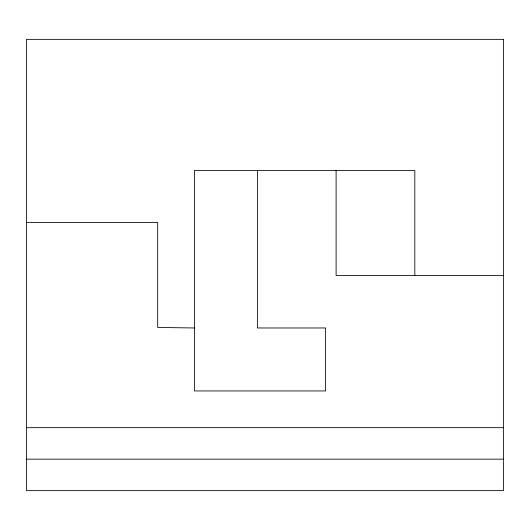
<?xml version="1.0" encoding="UTF-8"?>
<svg xmlns="http://www.w3.org/2000/svg" width="530" height="530" viewBox="0 0 530 530"><rect width="100%" height="100%" fill="white"/><g stroke="black" fill="none" stroke-linecap="round" stroke-linejoin="round"><path stroke-width="0.79" d="M26.5 222.494L157.688 222.494L157.688 327.447L194.424 327.971M503.5 275.494L336.106 275.494L336.106 170.547M26.5 427.67L503.5 427.67M26.5 459.159L503.5 459.159M414.818 275.494L414.818 170.547L194.424 170.547L194.424 390.941L325.612 390.941L325.612 327.971L257.388 327.971L257.388 170.547M503.5 39.359L26.5 39.359L26.5 490.641L503.5 490.641L503.5 39.359"/></g></svg>
